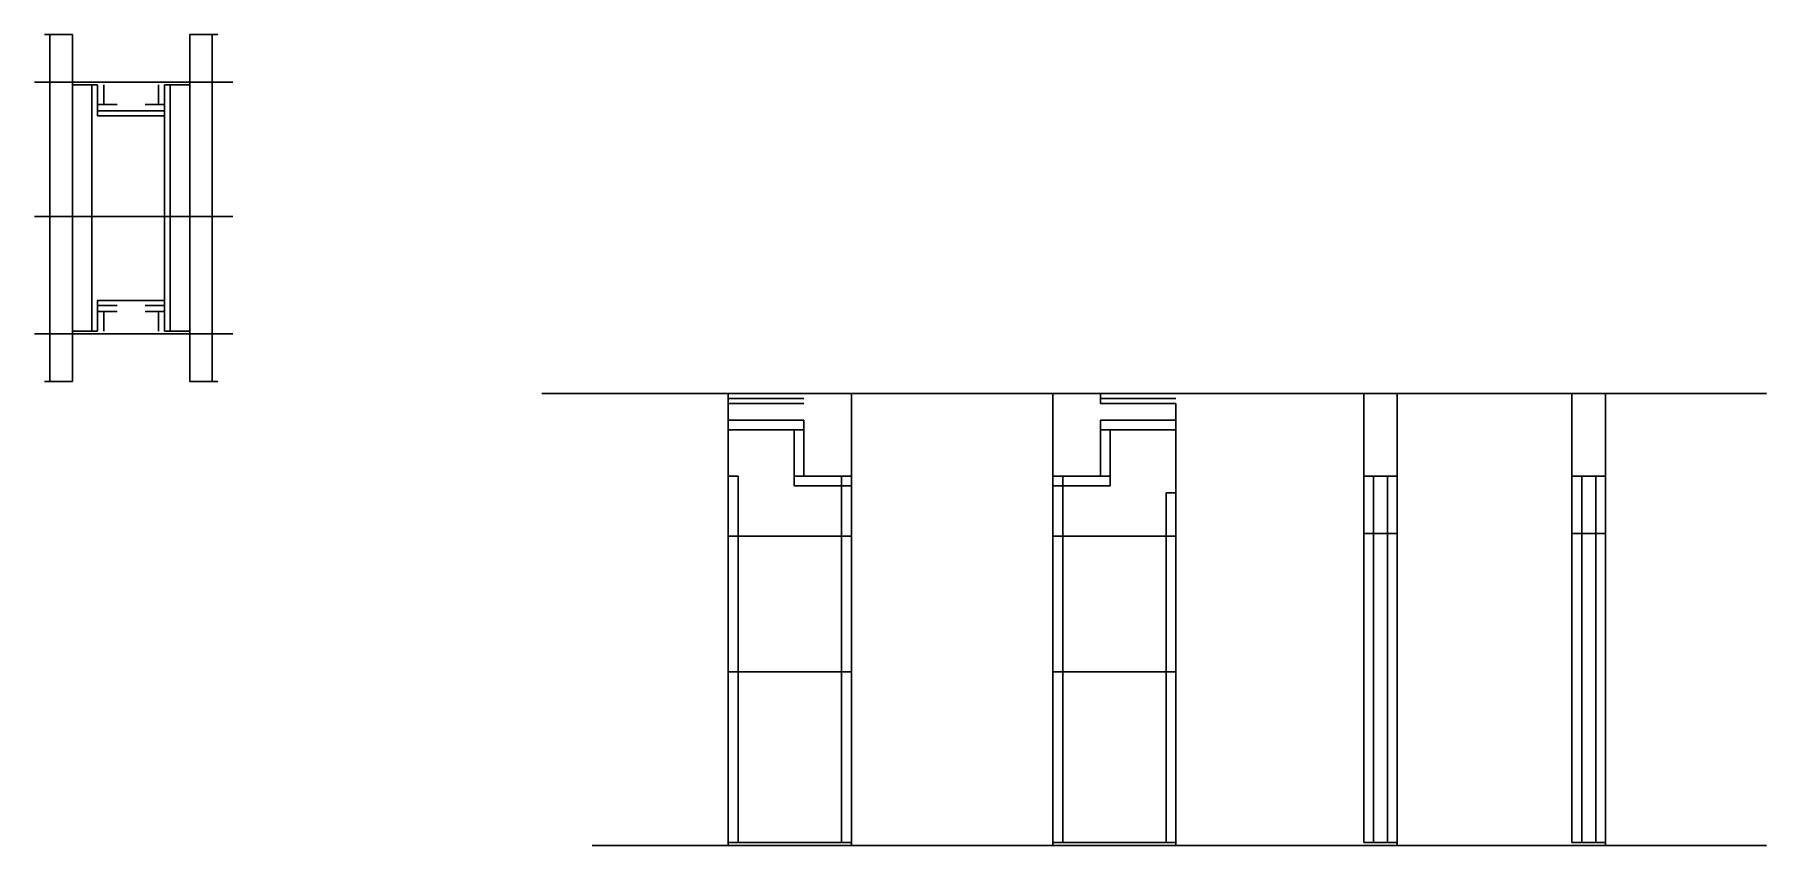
# Model space of a CAD drawing. Header units: metres. Extents: x 3563 to 4802, y 2792 to 3372.
import ezdxf

# ---------------------------------------------------------------- set-up
doc = ezdxf.new("R2010")
doc.units = ezdxf.units.M
for name, color, linetype in [('CHAPA', 7, 'Continuous'), ('COTA', 7, 'Continuous'), ('Hachura', 7, 'Continuous'), ('Madeira', 7, 'Continuous'), ('Nível', 7, 'Continuous'), ('Painéis', 7, 'Continuous'), ('Perfil Metálico', 7, 'Continuous'), ('SARR_2.2x7', 7, 'Continuous'), ('SARRAFO', 7, 'Continuous')]:
    doc.layers.add(name, color=color, linetype=linetype)

msp = doc.modelspace()

# ---------------------------------------------------------------- linework, layer by layer
at = {"layer": 'CHAPA', "color": 7, "lineweight": 25}
for points in [[(3608, 3336), (3604, 3336), (3604, 3160), (3608, 3160)], [(3608, 3336), (3604, 3336), (3604, 3160), (3608, 3160)], [(3656, 3336), (3660, 3336), (3660, 3160), (3656, 3160)], [(3656, 3336), (3660, 3336), (3660, 3160), (3656, 3160)], [(3656, 3314), (3656, 3317.6), (3608, 3317.6), (3608, 3314)], [(3656, 3314), (3656, 3317.6), (3608, 3317.6), (3608, 3314)], [(3656, 3178.4), (3656, 3182), (3608, 3182), (3608, 3178.4)], [(3656, 3178.4), (3656, 3182), (3608, 3182), (3608, 3178.4)]]:
    msp.add_lwpolyline(points, dxfattribs=at)
at = {"layer": 'COTA', "color": 7, "lineweight": 25}
for p, q in [((4113.2, 3115.3), (4147.2, 3115.3)), ((4147.2, 3056.3), (4147.2, 3115.3)), ((4291.4, 3056.3), (4291.4, 3115.3)), ((4291.4, 3115.3), (4325.4, 3115.3)), ((4059.2, 3096.3), (4059.2, 3108.3)), ((4379.4, 3096.3), (4379.4, 3108.3))]:
    msp.add_line(p, q, dxfattribs=at)
for points in [[(4537.7, 3056.3), (4537.7, 3115.3), (4513.7, 3115.3), (4513.7, 3056.3)], [(4686.6, 3056.3), (4686.6, 3115.3), (4662.6, 3115.3), (4662.6, 3056.3)]]:
    msp.add_lwpolyline(points, dxfattribs=at)
at = {"layer": 'Hachura', "color": 7, "lineweight": 25}
for p, q in [((3704.8, 3338), (3563, 3338)), ((3704.8, 3242), (3563, 3242)), ((3704.8, 3158), (3563, 3158))]:
    msp.add_line(p, q, dxfattribs=at)
at = {"layer": 'Madeira', "color": 7, "lineweight": 25}
for points in [[(3590, 3160), (3604, 3160), (3604, 3336), (3590, 3336)], [(3674, 3160), (3660, 3160), (3660, 3336), (3674, 3336)]]:
    msp.add_lwpolyline(points, dxfattribs=at)
at = {"layer": 'Nível', "color": 7, "lineweight": 25}
for p, q in [((3925.8, 3115.3), (4801.7, 3115.3)), ((3961.8, 2792.3), (4801.7, 2792.3))]:
    msp.add_line(p, q, dxfattribs=at)
at = {"layer": 'Painéis', "color": 7, "lineweight": 25}
for p, q in [((4059.2, 3096.3), (4059.2, 3013.3)), ((4113.2, 3096.3), (4059.2, 3096.3)), ((4113.2, 3056.3), (4113.2, 3096.3)), ((4325.4, 3096.3), (4379.4, 3096.3)), ((4325.4, 3056.3), (4325.4, 3096.3)), ((4379.4, 3096.3), (4379.4, 3013.3)), ((4147.2, 3056.3), (4113.2, 3056.3)), ((4147.2, 3013.3), (4147.2, 3056.3)), ((4291.4, 3013.3), (4291.4, 3056.3)), ((4291.4, 3056.3), (4325.4, 3056.3)), ((4513.7, 3056.3), (4513.7, 2794.3)), ((4537.7, 3056.3), (4513.7, 3056.3)), ((4537.7, 2794.3), (4537.7, 3056.3)), ((4662.6, 3056.3), (4662.6, 2794.3)), ((4686.6, 3056.3), (4662.6, 3056.3)), ((4686.6, 2794.3), (4686.6, 3056.3)), ((4059.2, 3013.3), (4059.2, 2792.3)), ((4147.2, 3013.3), (4059.2, 3013.3)), ((4147.2, 3013.3), (4059.2, 3013.3)), ((4147.2, 2792.3), (4147.2, 3013.3)), ((4291.4, 2792.3), (4291.4, 3013.3)), ((4291.4, 3013.3), (4379.4, 3013.3)), ((4291.4, 3013.3), (4379.4, 3013.3)), ((4379.4, 3013.3), (4379.4, 2792.3)), ((4537.7, 3015.3), (4513.7, 3015.3)), ((4686.6, 3015.3), (4662.6, 3015.3)), ((4059.2, 2916.3), (4147.2, 2916.3)), ((4379.4, 2916.3), (4291.4, 2916.3)), ((4059.2, 2794.3), (4147.2, 2794.3)), ((4379.4, 2794.3), (4291.4, 2794.3)), ((4513.7, 2794.3), (4537.7, 2794.3)), ((4662.6, 2794.3), (4686.6, 2794.3))]:
    msp.add_line(p, q, dxfattribs=at)
for points in [[(3608, 3182), (3656, 3182), (3656, 3314), (3608, 3314)], [(4113.2, 3108.3), (4059.2, 3108.3), (4059.2, 3115.3), (4113.2, 3115.3)], [(4379.4, 3108.3), (4325.4, 3108.3), (4325.4, 3115.3), (4379.4, 3115.3)], [(4147.2, 2794.3), (4059.2, 2794.3), (4059.2, 2792.3), (4147.2, 2792.3)], [(4291.4, 2794.3), (4379.4, 2794.3), (4379.4, 2792.3), (4291.4, 2792.3)], [(4513.7, 2794.3), (4537.7, 2794.3), (4537.7, 2792.3), (4513.7, 2792.3)], [(4662.6, 2794.3), (4686.6, 2794.3), (4686.6, 2792.3), (4662.6, 2792.3)]]:
    msp.add_lwpolyline(points, dxfattribs=at)
at = {"layer": 'Perfil Metálico', "color": 7, "lineweight": 25}
for points in [[(3570, 3372), (3590, 3372), (3590, 3124), (3570, 3124)], [(3586, 3124), (3574, 3124), (3574, 3372), (3586, 3372)], [(3694, 3372), (3674, 3372), (3674, 3124), (3694, 3124)], [(3678, 3124), (3690, 3124), (3690, 3372), (3678, 3372)]]:
    msp.add_lwpolyline(points, dxfattribs=at)
at = {"layer": 'SARR_2.2x7', "color": 7, "lineweight": 25}
for p, q in [((4113.2, 3111.8), (4059.2, 3111.8)), ((4379.4, 3111.8), (4325.4, 3111.8)), ((4113.2, 3089.3), (4059.2, 3089.3)), ((4106.2, 3056.3), (4106.2, 3089.3)), ((4379.4, 3089.3), (4325.4, 3089.3)), ((4332.4, 3056.3), (4332.4, 3089.3)), ((4066.2, 3056.3), (4059.2, 3056.3)), ((4066.2, 3013.3), (4066.2, 3056.3)), ((4113.2, 3056.3), (4106.2, 3056.3)), ((4106.2, 3056.3), (4106.2, 3049.3)), ((4147.2, 3049.3), (4106.2, 3049.3)), ((4140.2, 3013.3), (4140.2, 3056.3)), ((4291.4, 3049.3), (4332.4, 3049.3)), ((4298.4, 3013.3), (4298.4, 3056.3)), ((4325.4, 3056.3), (4332.4, 3056.3)), ((4332.4, 3056.3), (4332.4, 3049.3)), ((4520.7, 3056.3), (4520.7, 3015.3)), ((4530.7, 3056.3), (4530.7, 3015.3)), ((4669.6, 3056.3), (4669.6, 3015.3)), ((4679.6, 3056.3), (4679.6, 3015.3)), ((4372.4, 3013.3), (4372.4, 3044.3)), ((4379.4, 3044.3), (4372.4, 3044.3)), ((4066.2, 2916.3), (4066.2, 3013.3)), ((4140.2, 2916.3), (4140.2, 3013.3)), ((4298.4, 2916.3), (4298.4, 3013.3)), ((4372.4, 2916.3), (4372.4, 3013.3)), ((4520.7, 3015.3), (4520.7, 2794.3)), ((4530.7, 3015.3), (4530.7, 2794.3)), ((4669.6, 3015.3), (4669.6, 2794.3)), ((4679.6, 3015.3), (4679.6, 2794.3)), ((4066.2, 2794.3), (4066.2, 2916.3)), ((4140.2, 2794.3), (4140.2, 2916.3)), ((4298.4, 2794.3), (4298.4, 2916.3)), ((4372.4, 2794.3), (4372.4, 2916.3)), ((4066.2, 2794.3), (4066.2, 2794.3)), ((4140.2, 2794.3), (4140.2, 2794.3)), ((4298.4, 2794.3), (4298.4, 2794.3)), ((4372.4, 2794.3), (4372.4, 2794.3))]:
    msp.add_line(p, q, dxfattribs=at)
at = {"layer": 'SARRAFO', "color": 7, "lineweight": 25}
for points in [[(3612.4, 3336), (3612.4, 3322), (3608, 3322), (3608, 3336)], [(3651.6, 3336), (3651.6, 3322), (3656, 3322), (3656, 3336)], [(3622, 3322), (3608, 3322), (3608, 3317.6), (3622, 3317.6)], [(3642, 3322), (3656, 3322), (3656, 3317.6), (3642, 3317.6)], [(3622, 3178.4), (3608, 3178.4), (3608, 3174), (3622, 3174)], [(3612.4, 3160), (3612.4, 3174), (3608, 3174), (3608, 3160)], [(3642, 3178.4), (3656, 3178.4), (3656, 3174), (3642, 3174)], [(3651.6, 3160), (3651.6, 3174), (3656, 3174), (3656, 3160)]]:
    msp.add_lwpolyline(points, dxfattribs=at)

doc.saveas('drawing.dxf')
